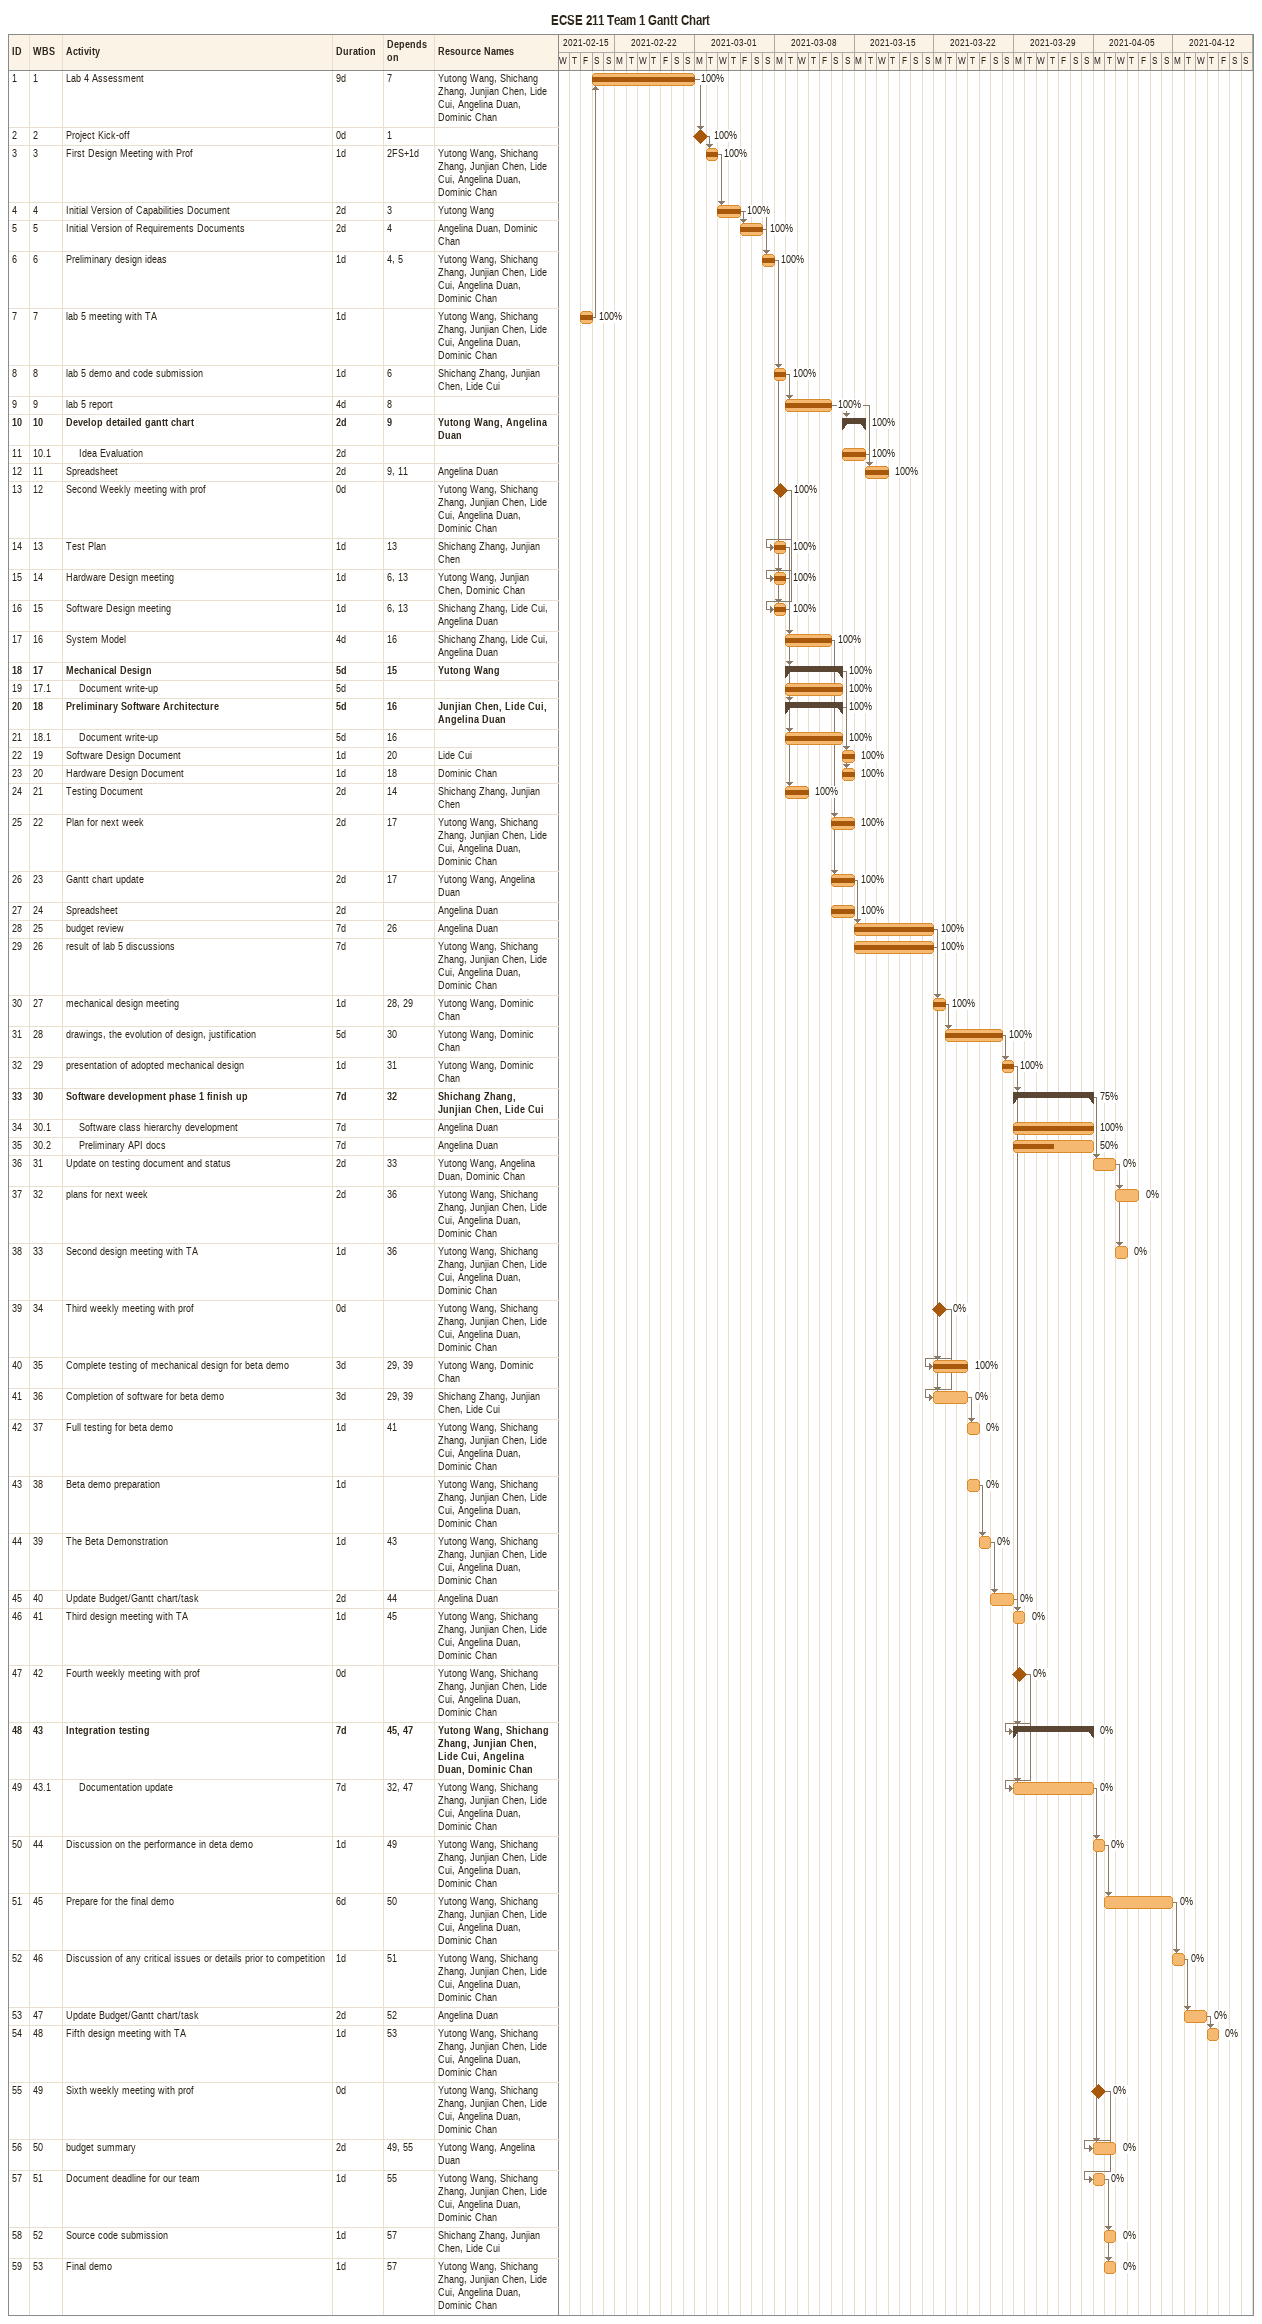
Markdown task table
ECSE 211 Team 1 Gantt Chart

| ID | WBS | Task | Duration | Start | Finish | Predecessors | Resources | % complete |
|---|---|---|---|---|---|---|---|---|
| 1 | 1 | Lab 4 Assessment | 9d | 2021-02-20 | 2021-02-28 | 7 | Yutong Wang, Shichang Zhang, Junjian Chen, Lide Cui, Angelina Duan, Dominic Chan | 100 |
| 2 | 2 | Project Kick-off | 0d | 2021-03-01 | 2021-03-01 | 1 |  | 100 |
| 3 | 3 | First Design Meeting with Prof | 1d | 2021-03-02 | 2021-03-02 | 2FS+1d | Yutong Wang, Shichang Zhang, Junjian Chen, Lide Cui, Angelina Duan, Dominic Chan | 100 |
| 4 | 4 | Initial Version of Capabilities Document | 2d | 2021-03-03 | 2021-03-04 | 3 | Yutong Wang | 100 |
| 5 | 5 | Initial Version of Requirements Documents | 2d | 2021-03-05 | 2021-03-06 | 4 | Angelina Duan, Dominic Chan | 100 |
| 6 | 6 | Preliminary design ideas | 1d | 2021-03-07 | 2021-03-07 | 4, 5 | Yutong Wang, Shichang Zhang, Junjian Chen, Lide Cui, Angelina Duan, Dominic Chan | 100 |
| 7 | 7 | lab 5 meeting with TA | 1d | 2021-02-19 | 2021-02-19 |  | Yutong Wang, Shichang Zhang, Junjian Chen, Lide Cui, Angelina Duan, Dominic Chan | 100 |
| 8 | 8 | lab 5 demo and code submission | 1d | 2021-03-08 | 2021-03-08 | 6 | Shichang Zhang, Junjian Chen, Lide Cui | 100 |
| 9 | 9 | lab 5 report | 4d | 2021-03-09 | 2021-03-12 | 8 |  | 100 |
| 10 | 10 | **Develop detailed gantt chart** | 2d | 2021-03-14 | 2021-03-15 | 9 | Yutong Wang, Angelina Duan | 100 |
| 11 | 10.1 | Idea Evaluation | 2d | 2021-03-14 | 2021-03-15 |  |  | 100 |
| 12 | 11 | Spreadsheet | 2d | 2021-03-16 | 2021-03-17 | 9, 11 | Angelina Duan | 100 |
| 13 | 12 | Second Weekly meeting with prof | 0d | 2021-03-08 | 2021-03-08 |  | Yutong Wang, Shichang Zhang, Junjian Chen, Lide Cui, Angelina Duan, Dominic Chan | 100 |
| 14 | 13 | Test Plan | 1d | 2021-03-08 | 2021-03-08 | 13 | Shichang Zhang, Junjian Chen | 100 |
| 15 | 14 | Hardware Design meeting | 1d | 2021-03-08 | 2021-03-08 | 6, 13 | Yutong Wang, Junjian Chen, Dominic Chan | 100 |
| 16 | 15 | Software Design meeting | 1d | 2021-03-08 | 2021-03-08 | 6, 13 | Shichang Zhang, Lide Cui, Angelina Duan | 100 |
| 17 | 16 | System Model | 4d | 2021-03-09 | 2021-03-12 | 16 | Shichang Zhang, Lide Cui, Angelina Duan | 100 |
| 18 | 17 | **Mechanical Design** | 5d | 2021-03-09 | 2021-03-13 | 15 | Yutong Wang | 100 |
| 19 | 17.1 | Document write-up | 5d | 2021-03-09 | 2021-03-13 |  |  | 100 |
| 20 | 18 | **Preliminary Software Architecture** | 5d | 2021-03-09 | 2021-03-13 | 16 | Junjian Chen, Lide Cui, Angelina Duan | 100 |
| 21 | 18.1 | Document write-up | 5d | 2021-03-09 | 2021-03-13 | 16 |  | 100 |
| 22 | 19 | Software Design Document | 1d | 2021-03-14 | 2021-03-14 | 20 | Lide Cui | 100 |
| 23 | 20 | Hardware Design Document | 1d | 2021-03-14 | 2021-03-14 | 18 | Dominic Chan | 100 |
| 24 | 21 | Testing Document | 2d | 2021-03-09 | 2021-03-10 | 14 | Shichang Zhang, Junjian Chen | 100 |
| 25 | 22 | Plan for next week | 2d | 2021-03-13 | 2021-03-14 | 17 | Yutong Wang, Shichang Zhang, Junjian Chen, Lide Cui, Angelina Duan, Dominic Chan | 100 |
| 26 | 23 | Gantt chart update | 2d | 2021-03-13 | 2021-03-14 | 17 | Yutong Wang, Angelina Duan | 100 |
| 27 | 24 | Spreadsheet | 2d | 2021-03-13 | 2021-03-14 |  | Angelina Duan | 100 |
| 28 | 25 | budget review | 7d | 2021-03-15 | 2021-03-21 | 26 | Angelina Duan | 100 |
| 29 | 26 | result of lab 5 discussions | 7d | 2021-03-15 | 2021-03-21 |  | Yutong Wang, Shichang Zhang, Junjian Chen, Lide Cui, Angelina Duan, Dominic Chan | 100 |
| 30 | 27 | mechanical design meeting | 1d | 2021-03-22 | 2021-03-22 | 28, 29 | Yutong Wang, Dominic Chan | 100 |
| 31 | 28 | drawings, the evolution of design, justification | 5d | 2021-03-23 | 2021-03-27 | 30 | Yutong Wang, Dominic Chan | 100 |
| 32 | 29 | presentation of adopted mechanical design | 1d | 2021-03-28 | 2021-03-28 | 31 | Yutong Wang, Dominic Chan | 100 |
| 33 | 30 | **Software development phase 1 finish up** | 7d | 2021-03-29 | 2021-04-04 | 32 | Shichang Zhang, Junjian Chen, Lide Cui | 75 |
| 34 | 30.1 | Software class hierarchy development | 7d | 2021-03-29 | 2021-04-04 |  | Angelina Duan | 100 |
| 35 | 30.2 | Preliminary API docs | 7d | 2021-03-29 | 2021-04-04 |  | Angelina Duan | 50 |
| 36 | 31 | Update on testing document and status | 2d | 2021-04-05 | 2021-04-06 | 33 | Yutong Wang, Angelina Duan, Dominic Chan | 0 |
| 37 | 32 | plans for next week | 2d | 2021-04-07 | 2021-04-08 | 36 | Yutong Wang, Shichang Zhang, Junjian Chen, Lide Cui, Angelina Duan, Dominic Chan | 0 |
| 38 | 33 | Second design meeting with TA | 1d | 2021-04-07 | 2021-04-07 | 36 | Yutong Wang, Shichang Zhang, Junjian Chen, Lide Cui, Angelina Duan, Dominic Chan | 0 |
| 39 | 34 | Third weekly meeting with prof | 0d | 2021-03-22 | 2021-03-22 |  | Yutong Wang, Shichang Zhang, Junjian Chen, Lide Cui, Angelina Duan, Dominic Chan | 0 |
| 40 | 35 | Complete testing of mechanical design for beta demo | 3d | 2021-03-22 | 2021-03-24 | 29, 39 | Yutong Wang, Dominic Chan | 100 |
| 41 | 36 | Completion of software for beta demo | 3d | 2021-03-22 | 2021-03-24 | 29, 39 | Shichang Zhang, Junjian Chen, Lide Cui | 0 |
| 42 | 37 | Full testing for beta demo | 1d | 2021-03-25 | 2021-03-25 | 41 | Yutong Wang, Shichang Zhang, Junjian Chen, Lide Cui, Angelina Duan, Dominic Chan | 0 |
| 43 | 38 | Beta demo preparation | 1d | 2021-03-25 | 2021-03-25 |  | Yutong Wang, Shichang Zhang, Junjian Chen, Lide Cui, Angelina Duan, Dominic Chan | 0 |
| 44 | 39 | The Beta Demonstration | 1d | 2021-03-26 | 2021-03-26 | 43 | Yutong Wang, Shichang Zhang, Junjian Chen, Lide Cui, Angelina Duan, Dominic Chan | 0 |
| 45 | 40 | Update Budget/Gantt chart/task | 2d | 2021-03-27 | 2021-03-28 | 44 | Angelina Duan | 0 |
| 46 | 41 | Third design meeting with TA | 1d | 2021-03-29 | 2021-03-29 | 45 | Yutong Wang, Shichang Zhang, Junjian Chen, Lide Cui, Angelina Duan, Dominic Chan | 0 |
| 47 | 42 | Fourth weekly meeting with prof | 0d | 2021-03-29 | 2021-03-29 |  | Yutong Wang, Shichang Zhang, Junjian Chen, Lide Cui, Angelina Duan, Dominic Chan | 0 |
| 48 | 43 | **Integration testing** | 7d | 2021-03-29 | 2021-04-04 | 45, 47 | Yutong Wang, Shichang Zhang, Junjian Chen, Lide Cui, Angelina Duan, Dominic Chan | 0 |
| 49 | 43.1 | Documentation update | 7d | 2021-03-29 | 2021-04-04 | 32, 47 | Yutong Wang, Shichang Zhang, Junjian Chen, Lide Cui, Angelina Duan, Dominic Chan | 0 |
| 50 | 44 | Discussion on the performance in deta demo | 1d | 2021-04-05 | 2021-04-05 | 49 | Yutong Wang, Shichang Zhang, Junjian Chen, Lide Cui, Angelina Duan, Dominic Chan | 0 |
| 51 | 45 | Prepare for the final demo | 6d | 2021-04-06 | 2021-04-11 | 50 | Yutong Wang, Shichang Zhang, Junjian Chen, Lide Cui, Angelina Duan, Dominic Chan | 0 |
| 52 | 46 | Discussion of any critical issues or details prior to competition | 1d | 2021-04-12 | 2021-04-12 | 51 | Yutong Wang, Shichang Zhang, Junjian Chen, Lide Cui, Angelina Duan, Dominic Chan | 0 |
| 53 | 47 | Update Budget/Gantt chart/task | 2d | 2021-04-13 | 2021-04-14 | 52 | Angelina Duan | 0 |
| 54 | 48 | Fifth design meeting with TA | 1d | 2021-04-15 | 2021-04-15 | 53 | Yutong Wang, Shichang Zhang, Junjian Chen, Lide Cui, Angelina Duan, Dominic Chan | 0 |
| 55 | 49 | Sixth weekly meeting with prof | 0d | 2021-04-05 | 2021-04-05 |  | Yutong Wang, Shichang Zhang, Junjian Chen, Lide Cui, Angelina Duan, Dominic Chan | 0 |
| 56 | 50 | budget summary | 2d | 2021-04-05 | 2021-04-06 | 49, 55 | Yutong Wang, Angelina Duan | 0 |
| 57 | 51 | Document deadline for our team | 1d | 2021-04-05 | 2021-04-05 | 55 | Yutong Wang, Shichang Zhang, Junjian Chen, Lide Cui, Angelina Duan, Dominic Chan | 0 |
| 58 | 52 | Source code submission | 1d | 2021-04-06 | 2021-04-06 | 57 | Shichang Zhang, Junjian Chen, Lide Cui | 0 |
| 59 | 53 | Final demo | 1d | 2021-04-06 | 2021-04-06 | 57 | Yutong Wang, Shichang Zhang, Junjian Chen, Lide Cui, Angelina Duan, Dominic Chan | 0 |
